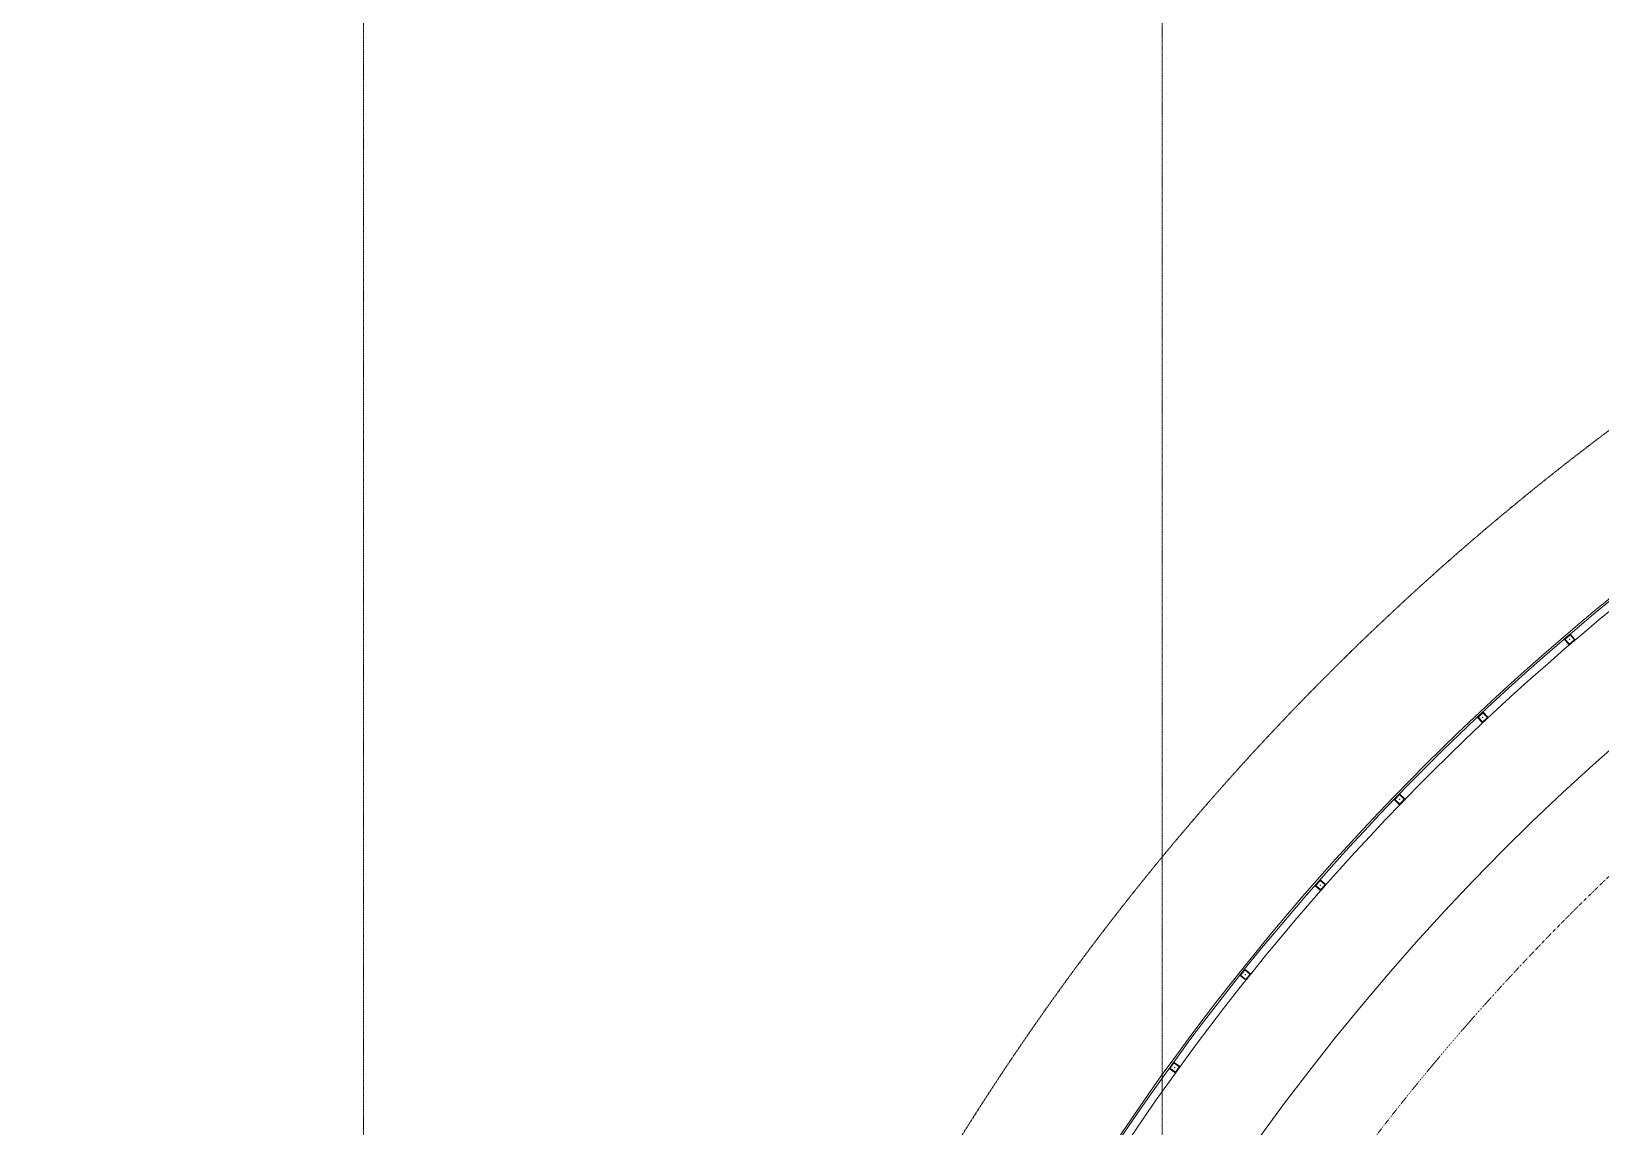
# Model space of a CAD drawing. Extents: x -1439 to 23780, y -1362 to 4476.
# Drawn here: x 15042 to 15847, y 562 to 1124 of the extents above; entities that cross this region are included whole.
import ezdxf

# ---------------------------------------------------------------- set-up
doc = ezdxf.new("R2010")
doc.units = 0
doc.header["$MEASUREMENT"] = 0
for name, pattern in [('Audi$0$DASHDOT2', [0.5, 0.25, -0.125, 0, -0.125]), ('Audi$0$DOT2', [0.125, 0, -0.125]), ('Audi$0$HIDDEN', [0.375, 0.25, -0.125])]:
    doc.linetypes.add(name, pattern=pattern)
doc.layers.get('0').update_dxf_attribs({"color": 9, "lineweight": 9})
for name, color, linetype, lineweight in [('Audi$0$06C', 8, 'Continuous', 9), ('Audi$0$06D', 8, 'Continuous', 9), ('Audi$0$10', 8, 'Continuous', 9), ('Audi$0$11', 8, 'Continuous', 9), ('Audi$0$20', 8, 'Audi$0$DOT2', 9), ('Audi$0$21', 8, 'Continuous', 9), ('Audi$0$24', 8, 'Audi$0$DASHDOT2', 9), ('Audi$0$35', 8, 'Continuous', 9)]:
    doc.layers.add(name, color=color, linetype=linetype, lineweight=lineweight)

# ---------------------------------------------------------------- blocks, each defined once
blk = doc.blocks.new('Audi$0$P-AKS_AUDI')
at = {"layer": 'Audi$0$21', "linetype": 'Audi$0$DASHDOT2'}
blk.add_lwpolyline([(-990.27, -2497.9), (-990.27, -246.25)], dxfattribs=at)
at = {"layer": 'Audi$0$24'}
blk.add_lwpolyline([(-1400, -2590), (-1400, 1250)], dxfattribs=at)
blk = doc.blocks.new('Audi$0$Prf-40x40')
for points in [[(1.5, -2), (-1.5, -2, -0.414214), (-2, -1.5), (-2, 1.5, -0.414214), (-1.5, 2), (1.5, 2, -0.414214), (2, 1.5), (2, -1.5, -0.414214)], [(1.5, -1.7), (-1.5, -1.7, -0.414214), (-1.7, -1.5), (-1.7, 1.5, -0.414214), (-1.5, 1.7), (1.5, 1.7, -0.414214), (1.7, 1.5), (1.7, -1.5, -0.414214)]]:
    blk.add_lwpolyline(points, format="xyb", close=True)
at = {"color": 252}
blk.add_point((0, 0), dxfattribs=at)
blk = doc.blocks.new('Audi$0$p-2. kat planı')
at = {"layer": 'Audi$0$06D'}
blk.add_arc((16652.5, -149.03), 1262.01, 90.03992, 157.85268, dxfattribs=at)
at = {"layer": 'Audi$0$11'}
for radius, start, end in [(1267.01, 90, 157.87108), (1266.01, 90.03992, 157.85268)]:
    blk.add_arc((16652.5, -149.03), radius, start, end, dxfattribs=at)
at = {"layer": 'Audi$0$20', "linetype": 'Audi$0$HIDDEN'}
blk.add_lwpolyline([(16671.49, 2158.03, 0.152192), (13054.42, 1065.28, 0.152192)], format="xyb", dxfattribs=at)
at = {"layer": 'Audi$0$10'}
for p, xscale, rotation in [((15831.41, 811.99), -0.9999999999999996, 310.5104676294221), ((15786.79, 771.99), -1, 313.2269655174499), ((15744.12, 729.94), -0.9999999999999998, 315.9427719859705), ((15703.49, 685.9), -0.9999999999999974, 318.6577197688506), ((15664.96, 639.96), -0.9999999999999992, 320.5315404233039), ((15628.72, 592.32), -1, 325.8563436100195)]:
    blk.add_blockref('Audi$0$Prf-40x40', p, dxfattribs=dict(at, xscale=xscale, rotation=rotation))
at = {"layer": 'Audi$0$24'}
blk.add_blockref('Audi$0$P-AKS_AUDI', (16612.5, 2785), dxfattribs=at)

msp = doc.modelspace()

# ---------------------------------------------------------------- linework, layer by layer
at = {"layer": 'Audi$0$06C'}
msp.add_lwpolyline([(13124.69, 1100.45), (13117.7, 1111.05, -0.146397), (16605.5, 2161.14), (16605.5, 2148.44, 0.146396), (13124.69, 1100.45, 3.321415)], format="xyb", dxfattribs=at)
at = {"layer": 'Audi$0$20', "linetype": 'Audi$0$HIDDEN', "lineweight": 0}
msp.add_lwpolyline([(15413.15, 347.65, -0.306499), (16652.5, 1186.14, -0.306499)], format="xyb", dxfattribs=at)
at = {"layer": 'Audi$0$20'}
msp.add_arc((16652.5, -149.03), 1160.21, 90.09877, 154.68884, dxfattribs=at)
at = {"layer": 'Audi$0$35'}
msp.add_lwpolyline([(16670.8, 1862.43, 0.158669), (13096.04, 734.16, 0.158669)], format="xyb", dxfattribs=at)
msp.add_arc((16652.5, -149.03), 1207.73, 90.11753, 155.7506, dxfattribs=at)

# ---------------------------------------------------------------- block references
msp.add_blockref('Audi$0$p-2. kat planı', (0, 0))

doc.saveas('drawing.dxf')
